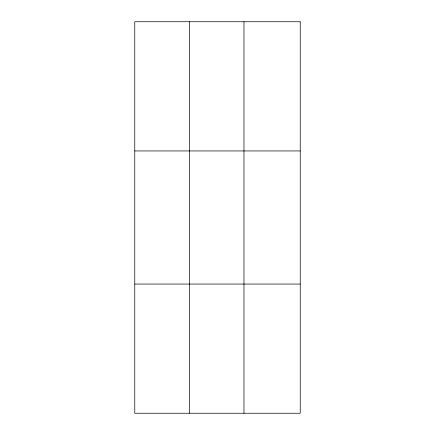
<?xml version="1.0" encoding="UTF-8"?>
<svg xmlns="http://www.w3.org/2000/svg" width="435" height="435" viewBox="0 0 435 435"><rect width="100%" height="100%" fill="white"/><g stroke="black" fill="none" stroke-linecap="round" stroke-linejoin="round"><path stroke-width="0.65" d="M189.372 413.25L189.372 21.75M243.975 413.25L243.975 21.75M134.768 150.945L300.232 150.945M134.768 284.055L300.232 284.055M300.232 21.75L300.232 413.25L134.768 413.25L134.768 21.75L300.232 21.75"/></g></svg>
